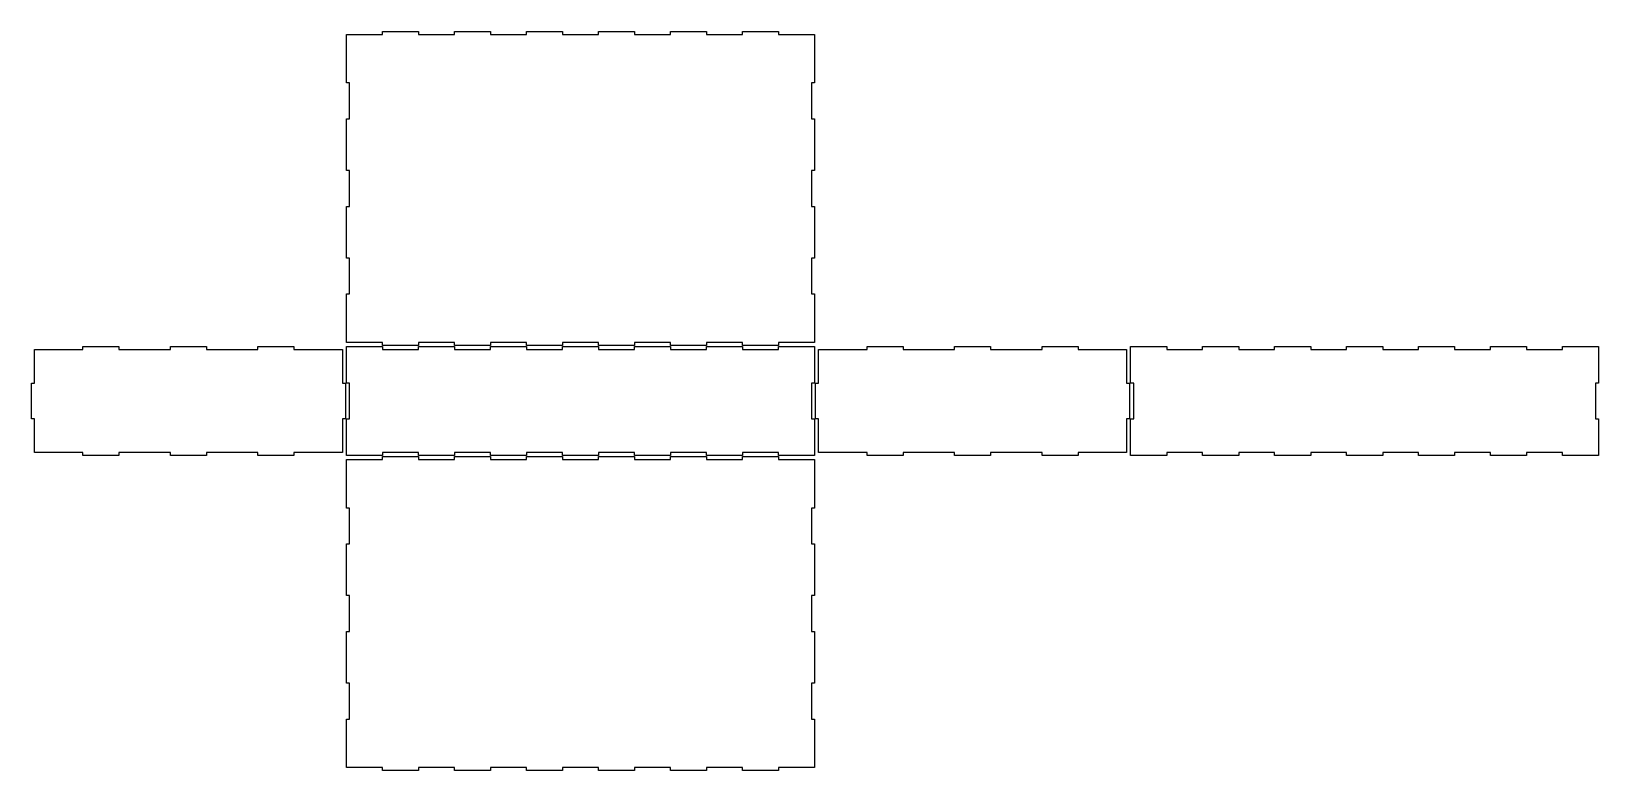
# Model space of a CAD drawing. Extents: x 1 to 1528, y -424 to 296.
import ezdxf

# ---------------------------------------------------------------- set-up
doc = ezdxf.new("R2010")
doc.units = 0
doc.layers.add('Layer_1', color=7, linetype='CONTINUOUS')

msp = doc.modelspace()

# ---------------------------------------------------------------- linework, layer by layer
at = {"layer": 'Layer_1', "color": 7}
for points in [[(308, 293), (343.142857, 293), (343.142857, 296), (378.142857, 296), (378.142857, 293), (413.285714, 293), (413.285714, 296), (448.285714, 296), (448.285714, 293), (483.428571, 293), (483.428571, 296), (518.428571, 296), (518.428571, 293), (553.571429, 293), (553.571429, 296), (588.571429, 296), (588.571429, 293), (623.714286, 293), (623.714286, 296), (658.714286, 296), (658.714286, 293), (693.857143, 293), (693.857143, 296), (728.857143, 296), (728.857143, 293), (764, 293), (764, 245.75), (761, 245.75), (761, 210.75), (764, 210.75), (764, 160.5), (761, 160.5), (761, 125.5), (764, 125.5), (764, 75.25), (761, 75.25), (761, 40.25), (764, 40.25), (764, -7), (728.857143, -7), (728.857143, -10), (693.857143, -10), (693.857143, -7), (658.714286, -7), (658.714286, -10), (623.714286, -10), (623.714286, -7), (588.571429, -7), (588.571429, -10), (553.571429, -10), (553.571429, -7), (518.428571, -7), (518.428571, -10), (483.428571, -10), (483.428571, -7), (448.285714, -7), (448.285714, -10), (413.285714, -10), (413.285714, -7), (378.142857, -7), (378.142857, -10), (343.142857, -10), (343.142857, -7), (308, -7), (308, 40.25), (311, 40.25), (311, 75.25), (308, 75.25), (308, 125.5), (311, 125.5), (311, 160.5), (308, 160.5), (308, 210.75), (311, 210.75), (311, 245.75), (308, 245.75), (308, 293)], [(4, -14), (51.25, -14), (51.25, -11), (86.25, -11), (86.25, -14), (136.5, -14), (136.5, -11), (171.5, -11), (171.5, -14), (221.75, -14), (221.75, -11), (256.75, -11), (256.75, -14), (304, -14), (304, -46.5), (307, -46.5), (307, -81.5), (304, -81.5), (304, -114), (256.75, -114), (256.75, -117), (221.75, -117), (221.75, -114), (171.5, -114), (171.5, -117), (136.5, -117), (136.5, -114), (86.25, -114), (86.25, -117), (51.25, -117), (51.25, -114), (4, -114), (4, -81.5), (1, -81.5), (1, -46.5), (4, -46.5), (4, -14)], [(308, -11), (343.142857, -11), (343.142857, -14), (378.142857, -14), (378.142857, -11), (413.285714, -11), (413.285714, -14), (448.285714, -14), (448.285714, -11), (483.428571, -11), (483.428571, -14), (518.428571, -14), (518.428571, -11), (553.571429, -11), (553.571429, -14), (588.571429, -14), (588.571429, -11), (623.714286, -11), (623.714286, -14), (658.714286, -14), (658.714286, -11), (693.857143, -11), (693.857143, -14), (728.857143, -14), (728.857143, -11), (764, -11), (764, -46.5), (761, -46.5), (761, -81.5), (764, -81.5), (764, -117), (728.857143, -117), (728.857143, -114), (693.857143, -114), (693.857143, -117), (658.714286, -117), (658.714286, -114), (623.714286, -114), (623.714286, -117), (588.571429, -117), (588.571429, -114), (553.571429, -114), (553.571429, -117), (518.428571, -117), (518.428571, -114), (483.428571, -114), (483.428571, -117), (448.285714, -117), (448.285714, -114), (413.285714, -114), (413.285714, -117), (378.142857, -117), (378.142857, -114), (343.142857, -114), (343.142857, -117), (308, -117), (308, -81.5), (311, -81.5), (311, -46.5), (308, -46.5), (308, -11)], [(768, -14), (815.25, -14), (815.25, -11), (850.25, -11), (850.25, -14), (900.5, -14), (900.5, -11), (935.5, -11), (935.5, -14), (985.75, -14), (985.75, -11), (1020.75, -11), (1020.75, -14), (1068, -14), (1068, -46.5), (1071, -46.5), (1071, -81.5), (1068, -81.5), (1068, -114), (1020.75, -114), (1020.75, -117), (985.75, -117), (985.75, -114), (935.5, -114), (935.5, -117), (900.5, -117), (900.5, -114), (850.25, -114), (850.25, -117), (815.25, -117), (815.25, -114), (768, -114), (768, -81.5), (765, -81.5), (765, -46.5), (768, -46.5), (768, -14)], [(1072, -11), (1107.142857, -11), (1107.142857, -14), (1142.142857, -14), (1142.142857, -11), (1177.285714, -11), (1177.285714, -14), (1212.285714, -14), (1212.285714, -11), (1247.428571, -11), (1247.428571, -14), (1282.428571, -14), (1282.428571, -11), (1317.571429, -11), (1317.571429, -14), (1352.571429, -14), (1352.571429, -11), (1387.714286, -11), (1387.714286, -14), (1422.714286, -14), (1422.714286, -11), (1457.857143, -11), (1457.857143, -14), (1492.857143, -14), (1492.857143, -11), (1528, -11), (1528, -46.5), (1525, -46.5), (1525, -81.5), (1528, -81.5), (1528, -117), (1492.857143, -117), (1492.857143, -114), (1457.857143, -114), (1457.857143, -117), (1422.714286, -117), (1422.714286, -114), (1387.714286, -114), (1387.714286, -117), (1352.571429, -117), (1352.571429, -114), (1317.571429, -114), (1317.571429, -117), (1282.428571, -117), (1282.428571, -114), (1247.428571, -114), (1247.428571, -117), (1212.285714, -117), (1212.285714, -114), (1177.285714, -114), (1177.285714, -117), (1142.142857, -117), (1142.142857, -114), (1107.142857, -114), (1107.142857, -117), (1072, -117), (1072, -81.5), (1075, -81.5), (1075, -46.5), (1072, -46.5), (1072, -11)], [(308, -121), (343.142857, -121), (343.142857, -118), (378.142857, -118), (378.142857, -121), (413.285714, -121), (413.285714, -118), (448.285714, -118), (448.285714, -121), (483.428571, -121), (483.428571, -118), (518.428571, -118), (518.428571, -121), (553.571429, -121), (553.571429, -118), (588.571429, -118), (588.571429, -121), (623.714286, -121), (623.714286, -118), (658.714286, -118), (658.714286, -121), (693.857143, -121), (693.857143, -118), (728.857143, -118), (728.857143, -121), (764, -121), (764, -168.25), (761, -168.25), (761, -203.25), (764, -203.25), (764, -253.5), (761, -253.5), (761, -288.5), (764, -288.5), (764, -338.75), (761, -338.75), (761, -373.75), (764, -373.75), (764, -421), (728.857143, -421), (728.857143, -424), (693.857143, -424), (693.857143, -421), (658.714286, -421), (658.714286, -424), (623.714286, -424), (623.714286, -421), (588.571429, -421), (588.571429, -424), (553.571429, -424), (553.571429, -421), (518.428571, -421), (518.428571, -424), (483.428571, -424), (483.428571, -421), (448.285714, -421), (448.285714, -424), (413.285714, -424), (413.285714, -421), (378.142857, -421), (378.142857, -424), (343.142857, -424), (343.142857, -421), (308, -421), (308, -373.75), (311, -373.75), (311, -338.75), (308, -338.75), (308, -288.5), (311, -288.5), (311, -253.5), (308, -253.5), (308, -203.25), (311, -203.25), (311, -168.25), (308, -168.25), (308, -121)]]:
    msp.add_lwpolyline(points, dxfattribs=at)

doc.saveas('drawing.dxf')
